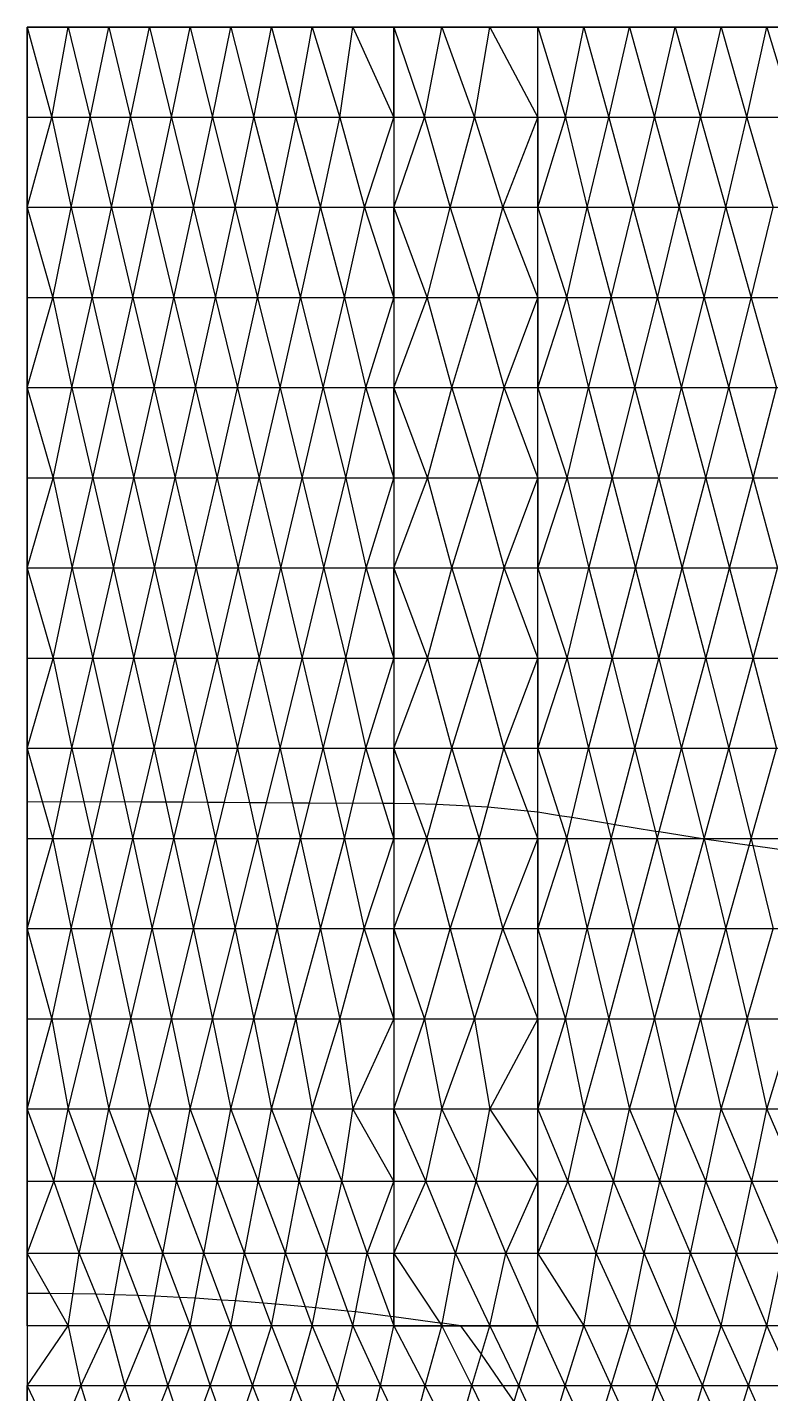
# Model space of a CAD drawing. Extents: x 0.18 to 10.14, y 0.02 to 7.38.
# Drawn here: x 8.276 to 8.685, y 1.674 to 2.424 of the extents above; entities that cross this region are included whole.
import ezdxf

# ---------------------------------------------------------------- set-up
doc = ezdxf.new("R2010")
doc.units = 0
doc.layers.add('1', color=7, linetype='CONTINUOUS')

msp = doc.modelspace()

# ---------------------------------------------------------------- linework, layer by layer
at = {"layer": '1', "color": 253}
for p, q in [((8.276347, 2.374896), (8.276347, 2.424411)), ((8.276347, 2.424411), (8.28984, 2.374896)), ((9.879836, 2.424411), (8.276347, 2.424411)), ((8.28984, 2.374896), (8.298705, 2.424411)), ((8.298705, 2.424411), (8.310937, 2.374896)), ((8.310937, 2.374896), (8.321065, 2.424411)), ((8.321065, 2.424411), (8.333085, 2.374896)), ((8.333085, 2.374896), (8.343424, 2.424411)), ((8.343424, 2.424411), (8.35548, 2.374896)), ((8.35548, 2.374896), (8.365782, 2.424411)), ((8.365782, 2.424411), (8.378029, 2.374896)), ((8.378029, 2.374896), (8.388141, 2.424411)), ((8.388141, 2.424411), (8.400757, 2.374896)), ((8.400757, 2.374896), (8.4105, 2.424411)), ((8.4105, 2.424411), (8.423849, 2.374896)), ((8.423849, 2.374896), (8.432858, 2.424411)), ((8.432858, 2.424411), (8.448049, 2.374896)), ((8.448049, 2.374896), (8.455216, 2.424411)), ((8.455216, 2.424411), (8.477575, 2.374896)), ((8.477575, 2.374896), (8.477575, 2.424411)), ((8.477575, 2.424411), (8.494564, 2.374896)), ((8.494564, 2.374896), (8.503983, 2.424411)), ((8.503983, 2.424411), (8.521999, 2.374896)), ((8.521999, 2.374896), (8.530391, 2.424411)), ((8.530391, 2.424411), (8.5568, 2.374896)), ((8.5568, 2.374896), (8.5568, 2.424411)), ((8.5568, 2.424411), (8.572008, 2.374896)), ((8.572008, 2.374896), (8.581953, 2.424411)), ((8.581953, 2.424411), (8.595807, 2.374896)), ((8.595807, 2.374896), (8.607106, 2.424411)), ((8.607106, 2.424411), (8.620786, 2.374896)), ((8.620786, 2.374896), (8.63226, 2.424411)), ((8.63226, 2.424411), (8.646091, 2.374896)), ((8.646091, 2.374896), (8.657413, 2.424411)), ((8.657413, 2.424411), (8.671636, 2.374896)), ((8.671636, 2.374896), (8.682567, 2.424411)), ((8.682567, 2.424411), (8.697601, 2.374896)), ((8.276347, 2.374896), (8.276347, 2.325381)), ((8.276347, 2.325381), (8.28984, 2.374896)), ((9.879836, 2.374896), (8.276347, 2.374896)), ((8.28984, 2.374896), (8.300344, 2.325381)), ((8.300344, 2.325381), (8.310937, 2.374896)), ((8.310937, 2.374896), (8.322604, 2.325381)), ((8.322604, 2.325381), (8.333085, 2.374896)), ((8.333085, 2.374896), (8.344988, 2.325381)), ((8.344988, 2.325381), (8.35548, 2.374896)), ((8.35548, 2.374896), (8.367585, 2.325381)), ((8.367585, 2.325381), (8.378029, 2.374896)), ((8.378029, 2.374896), (8.390422, 2.325381)), ((8.390422, 2.325381), (8.400757, 2.374896)), ((8.400757, 2.374896), (8.413602, 2.325381)), ((8.413602, 2.325381), (8.423849, 2.374896)), ((8.423849, 2.374896), (8.437333, 2.325381)), ((8.437333, 2.325381), (8.448049, 2.374896)), ((8.448049, 2.374896), (8.461458, 2.325381)), ((8.461458, 2.325381), (8.477575, 2.374896)), ((8.477575, 2.374896), (8.477575, 2.325381)), ((8.477575, 2.325381), (8.494564, 2.374896)), ((8.494564, 2.374896), (8.508674, 2.325381)), ((8.508674, 2.325381), (8.521999, 2.374896)), ((8.521999, 2.374896), (8.537582, 2.325381)), ((8.537582, 2.325381), (8.5568, 2.374896)), ((8.5568, 2.374896), (8.5568, 2.325381)), ((8.5568, 2.325381), (8.572008, 2.374896)), ((8.572008, 2.374896), (8.583906, 2.325381)), ((8.583906, 2.325381), (8.595807, 2.374896)), ((8.595807, 2.374896), (8.609066, 2.325381)), ((8.609066, 2.325381), (8.620786, 2.374896)), ((8.620786, 2.374896), (8.634401, 2.325381)), ((8.634401, 2.325381), (8.646091, 2.374896)), ((8.646091, 2.374896), (8.660045, 2.325381)), ((8.660045, 2.325381), (8.671636, 2.374896)), ((8.671636, 2.374896), (8.686094, 2.325381)), ((8.276347, 2.275866), (8.276347, 2.325381)), ((8.276347, 2.325381), (8.290365, 2.275866)), ((9.879836, 2.325381), (8.276347, 2.325381)), ((8.290365, 2.275866), (8.300344, 2.325381)), ((8.300344, 2.325381), (8.311964, 2.275866)), ((8.311964, 2.275866), (8.322604, 2.325381)), ((8.322604, 2.325381), (8.334298, 2.275866)), ((8.334298, 2.275866), (8.344988, 2.325381)), ((8.344988, 2.325381), (8.356878, 2.275866)), ((8.356878, 2.275866), (8.367585, 2.325381)), ((8.367585, 2.325381), (8.379712, 2.275866)), ((8.379712, 2.275866), (8.390422, 2.325381)), ((8.390422, 2.325381), (8.402848, 2.275866)), ((8.402848, 2.275866), (8.413602, 2.325381)), ((8.413602, 2.325381), (8.426402, 2.275866)), ((8.426402, 2.275866), (8.437333, 2.325381)), ((8.437333, 2.325381), (8.450641, 2.275866)), ((8.450641, 2.275866), (8.461458, 2.325381)), ((8.461458, 2.325381), (8.477575, 2.275866)), ((8.477575, 2.275866), (8.477575, 2.325381)), ((8.477575, 2.325381), (8.495885, 2.275866)), ((8.495885, 2.275866), (8.508674, 2.325381)), ((8.508674, 2.325381), (8.52443, 2.275866)), ((8.52443, 2.275866), (8.537582, 2.325381)), ((8.537582, 2.325381), (8.5568, 2.275866)), ((8.5568, 2.275866), (8.5568, 2.325381)), ((8.5568, 2.325381), (8.572651, 2.275866)), ((8.572651, 2.275866), (8.583906, 2.325381)), ((8.583906, 2.325381), (8.597106, 2.275866)), ((8.597106, 2.275866), (8.609066, 2.325381)), ((8.609066, 2.325381), (8.622394, 2.275866)), ((8.622394, 2.275866), (8.634401, 2.325381)), ((8.634401, 2.325381), (8.648026, 2.275866)), ((8.648026, 2.275866), (8.660045, 2.325381)), ((8.660045, 2.325381), (8.67402, 2.275866)), ((8.67402, 2.275866), (8.686094, 2.325381)), ((8.276347, 2.275866), (8.276347, 2.226351)), ((8.276347, 2.226351), (8.290365, 2.275866)), ((9.879836, 2.275866), (8.276347, 2.275866)), ((8.290365, 2.275866), (8.300822, 2.226351)), ((8.300822, 2.226351), (8.311964, 2.275866)), ((8.311964, 2.275866), (8.32338, 2.226351)), ((8.32338, 2.226351), (8.334298, 2.275866)), ((8.334298, 2.275866), (8.345955, 2.226351)), ((8.345955, 2.226351), (8.356878, 2.275866)), ((8.356878, 2.275866), (8.368744, 2.226351)), ((8.368744, 2.226351), (8.379712, 2.275866)), ((8.379712, 2.275866), (8.391793, 2.226351)), ((8.391793, 2.226351), (8.402848, 2.275866)), ((8.402848, 2.275866), (8.415155, 2.226351)), ((8.415155, 2.226351), (8.426402, 2.275866)), ((8.426402, 2.275866), (8.438833, 2.226351)), ((8.438833, 2.226351), (8.450641, 2.275866)), ((8.450641, 2.275866), (8.462242, 2.226351)), ((8.462242, 2.226351), (8.477575, 2.275866)), ((8.477575, 2.275866), (8.477575, 2.226351)), ((8.477575, 2.226351), (8.495885, 2.275866)), ((8.495885, 2.275866), (8.509478, 2.226351)), ((8.509478, 2.226351), (8.52443, 2.275866)), ((8.52443, 2.275866), (8.538172, 2.226351)), ((8.538172, 2.226351), (8.5568, 2.275866)), ((8.5568, 2.275866), (8.5568, 2.226351)), ((8.5568, 2.226351), (8.572651, 2.275866)), ((8.572651, 2.275866), (8.584522, 2.226351)), ((8.584522, 2.226351), (8.597106, 2.275866)), ((8.597106, 2.275866), (8.610074, 2.226351)), ((8.610074, 2.226351), (8.622394, 2.275866)), ((8.622394, 2.275866), (8.635695, 2.226351)), ((8.635695, 2.226351), (8.648026, 2.275866)), ((8.648026, 2.275866), (8.661599, 2.226351)), ((8.661599, 2.226351), (8.67402, 2.275866)), ((8.67402, 2.275866), (8.687858, 2.226351)), ((8.276347, 2.176837), (8.276347, 2.226351)), ((8.276347, 2.226351), (8.290537, 2.176837)), ((9.879836, 2.226351), (8.276347, 2.226351)), ((8.290537, 2.176837), (8.300822, 2.226351)), ((8.300822, 2.226351), (8.312356, 2.176837)), ((8.312356, 2.176837), (8.32338, 2.226351)), ((8.32338, 2.226351), (8.334862, 2.176837)), ((8.334862, 2.176837), (8.345955, 2.226351)), ((8.345955, 2.226351), (8.357576, 2.176837)), ((8.357576, 2.176837), (8.368744, 2.226351)), ((8.368744, 2.226351), (8.380537, 2.176837)), ((8.380537, 2.176837), (8.391793, 2.226351)), ((8.391793, 2.226351), (8.403765, 2.176837)), ((8.403765, 2.176837), (8.415155, 2.226351)), ((8.415155, 2.226351), (8.427297, 2.176837)), ((8.427297, 2.176837), (8.438833, 2.226351)), ((8.438833, 2.226351), (8.451256, 2.176837)), ((8.451256, 2.176837), (8.462242, 2.226351)), ((8.462242, 2.226351), (8.477575, 2.176837)), ((8.477575, 2.176837), (8.477575, 2.226351)), ((8.477575, 2.226351), (8.496083, 2.176837)), ((8.496083, 2.176837), (8.509478, 2.226351)), ((8.509478, 2.226351), (8.524723, 2.176837)), ((8.524723, 2.176837), (8.538172, 2.226351)), ((8.538172, 2.226351), (8.5568, 2.176837)), ((8.5568, 2.176837), (8.5568, 2.226351)), ((8.5568, 2.226351), (8.572863, 2.176837)), ((8.572863, 2.176837), (8.584522, 2.226351)), ((8.584522, 2.226351), (8.597616, 2.176837)), ((8.597616, 2.176837), (8.610074, 2.226351)), ((8.610074, 2.226351), (8.623133, 2.176837)), ((8.623133, 2.176837), (8.635695, 2.226351)), ((8.635695, 2.226351), (8.648944, 2.176837)), ((8.648944, 2.176837), (8.661599, 2.226351)), ((8.661599, 2.226351), (8.675054, 2.176837)), ((8.675054, 2.176837), (8.687858, 2.226351)), ((8.276347, 2.176837), (8.276347, 2.127322)), ((8.276347, 2.127322), (8.290537, 2.176837)), ((9.879836, 2.176837), (8.276347, 2.176837)), ((8.290537, 2.176837), (8.300951, 2.127322)), ((8.300951, 2.127322), (8.312356, 2.176837)), ((8.312356, 2.176837), (8.323614, 2.127322)), ((8.323614, 2.127322), (8.334862, 2.176837)), ((8.334862, 2.176837), (8.346265, 2.127322)), ((8.346265, 2.127322), (8.357576, 2.176837)), ((8.357576, 2.176837), (8.369122, 2.127322)), ((8.369122, 2.127322), (8.380537, 2.176837)), ((8.380537, 2.176837), (8.392218, 2.127322)), ((8.392218, 2.127322), (8.403765, 2.176837)), ((8.403765, 2.176837), (8.415587, 2.127322)), ((8.415587, 2.127322), (8.427297, 2.176837)), ((8.427297, 2.176837), (8.439182, 2.127322)), ((8.439182, 2.127322), (8.451256, 2.176837)), ((8.451256, 2.176837), (8.462402, 2.127322)), ((8.462402, 2.127322), (8.477575, 2.176837)), ((8.477575, 2.176837), (8.477575, 2.127322)), ((8.477575, 2.127322), (8.496083, 2.176837)), ((8.496083, 2.176837), (8.509567, 2.127322)), ((8.509567, 2.127322), (8.524723, 2.176837)), ((8.524723, 2.176837), (8.538236, 2.127322)), ((8.538236, 2.127322), (8.5568, 2.176837)), ((8.5568, 2.176837), (8.5568, 2.127322)), ((8.5568, 2.127322), (8.572863, 2.176837)), ((8.572863, 2.176837), (8.584697, 2.127322)), ((8.584697, 2.127322), (8.597616, 2.176837)), ((8.597616, 2.176837), (8.610376, 2.127322)), ((8.610376, 2.127322), (8.623133, 2.176837)), ((8.623133, 2.176837), (8.636101, 2.127322)), ((8.636101, 2.127322), (8.648944, 2.176837)), ((8.648944, 2.176837), (8.66207, 2.127322)), ((8.66207, 2.127322), (8.675054, 2.176837)), ((8.675054, 2.176837), (8.688341, 2.127322)), ((8.276347, 2.077807), (8.276347, 2.127322)), ((8.276347, 2.127322), (8.290545, 2.077807)), ((9.879836, 2.127322), (8.276347, 2.127322)), ((8.290545, 2.077807), (8.300951, 2.127322)), ((8.300951, 2.127322), (8.312356, 2.077807)), ((8.312356, 2.077807), (8.323614, 2.127322)), ((8.323614, 2.127322), (8.334867, 2.077807)), ((8.334867, 2.077807), (8.346265, 2.127322)), ((8.346265, 2.127322), (8.357574, 2.077807)), ((8.357574, 2.077807), (8.369122, 2.127322)), ((8.369122, 2.127322), (8.380535, 2.077807)), ((8.380535, 2.077807), (8.392218, 2.127322)), ((8.392218, 2.127322), (8.403765, 2.077807)), ((8.403765, 2.077807), (8.415587, 2.127322)), ((8.415587, 2.127322), (8.427297, 2.077807)), ((8.427297, 2.077807), (8.439182, 2.127322)), ((8.439182, 2.127322), (8.451255, 2.077807)), ((8.451255, 2.077807), (8.462402, 2.127322)), ((8.462402, 2.127322), (8.477575, 2.077807)), ((8.477575, 2.077807), (8.477575, 2.127322)), ((8.477575, 2.127322), (8.496078, 2.077807)), ((8.496078, 2.077807), (8.509567, 2.127322)), ((8.509567, 2.127322), (8.524725, 2.077807)), ((8.524725, 2.077807), (8.538236, 2.127322)), ((8.538236, 2.127322), (8.5568, 2.077807)), ((8.5568, 2.077807), (8.5568, 2.127322)), ((8.5568, 2.127322), (8.572854, 2.077807)), ((8.572854, 2.077807), (8.584697, 2.127322)), ((8.584697, 2.127322), (8.597616, 2.077807)), ((8.597616, 2.077807), (8.610376, 2.127322)), ((8.610376, 2.127322), (8.623129, 2.077807)), ((8.623129, 2.077807), (8.636101, 2.127322)), ((8.636101, 2.127322), (8.648944, 2.077807)), ((8.648944, 2.077807), (8.66207, 2.127322)), ((8.66207, 2.127322), (8.675055, 2.077807)), ((8.675055, 2.077807), (8.688341, 2.127322)), ((8.276347, 2.077807), (8.276347, 2.028292)), ((8.276347, 2.028292), (8.290545, 2.077807)), ((9.879836, 2.077807), (8.276347, 2.077807)), ((8.290545, 2.077807), (8.300818, 2.028292)), ((8.300818, 2.028292), (8.312356, 2.077807)), ((8.312356, 2.077807), (8.323382, 2.028292)), ((8.323382, 2.028292), (8.334867, 2.077807)), ((8.334867, 2.077807), (8.345947, 2.028292)), ((8.345947, 2.028292), (8.357574, 2.077807)), ((8.357574, 2.077807), (8.368744, 2.028292)), ((8.368744, 2.028292), (8.380535, 2.077807)), ((8.380535, 2.077807), (8.391792, 2.028292)), ((8.391792, 2.028292), (8.403765, 2.077807)), ((8.403765, 2.077807), (8.415155, 2.028292)), ((8.415155, 2.028292), (8.427297, 2.077807)), ((8.427297, 2.077807), (8.438834, 2.028292)), ((8.438834, 2.028292), (8.451255, 2.077807)), ((8.451255, 2.077807), (8.462242, 2.028292)), ((8.462242, 2.028292), (8.477575, 2.077807)), ((8.477575, 2.077807), (8.477575, 2.028292)), ((8.477575, 2.028292), (8.496078, 2.077807)), ((8.496078, 2.077807), (8.509475, 2.028292)), ((8.509475, 2.028292), (8.524725, 2.077807)), ((8.524725, 2.077807), (8.538169, 2.028292)), ((8.538169, 2.028292), (8.5568, 2.077807)), ((8.5568, 2.077807), (8.5568, 2.028292)), ((8.5568, 2.028292), (8.572854, 2.077807)), ((8.572854, 2.077807), (8.584533, 2.028292)), ((8.584533, 2.028292), (8.597616, 2.077807)), ((8.597616, 2.077807), (8.61007, 2.028292)), ((8.61007, 2.028292), (8.623129, 2.077807)), ((8.623129, 2.077807), (8.635698, 2.028292)), ((8.635698, 2.028292), (8.648944, 2.077807)), ((8.648944, 2.077807), (8.661598, 2.028292)), ((8.661598, 2.028292), (8.675055, 2.077807)), ((8.675055, 2.077807), (8.687857, 2.028292)), ((8.276347, 1.978777), (8.276347, 2.028292)), ((8.276347, 2.028292), (8.29038, 1.978777)), ((9.879836, 2.028292), (8.276347, 2.028292)), ((8.29038, 1.978777), (8.300818, 2.028292)), ((8.300818, 2.028292), (8.311957, 1.978777)), ((8.311957, 1.978777), (8.323382, 2.028292)), ((8.323382, 2.028292), (8.334314, 1.978777)), ((8.334314, 1.978777), (8.345947, 2.028292)), ((8.345947, 2.028292), (8.356871, 1.978777)), ((8.356871, 1.978777), (8.368744, 2.028292)), ((8.368744, 2.028292), (8.379714, 1.978777)), ((8.379714, 1.978777), (8.391792, 2.028292)), ((8.391792, 2.028292), (8.402851, 1.978777)), ((8.402851, 1.978777), (8.415155, 2.028292)), ((8.415155, 2.028292), (8.426403, 1.978777)), ((8.426403, 1.978777), (8.438834, 2.028292)), ((8.438834, 2.028292), (8.450641, 1.978777)), ((8.450641, 1.978777), (8.462242, 2.028292)), ((8.462242, 2.028292), (8.477575, 1.978777)), ((8.477575, 1.978777), (8.477575, 2.028292)), ((8.477575, 2.028292), (8.495872, 1.978777)), ((8.495872, 1.978777), (8.509475, 2.028292)), ((8.509475, 2.028292), (8.524439, 1.978777)), ((8.524439, 1.978777), (8.538169, 2.028292)), ((8.538169, 2.028292), (8.5568, 1.978777)), ((8.5568, 1.978777), (8.5568, 2.028292)), ((8.5568, 2.028292), (8.572627, 1.978777)), ((8.572627, 1.978777), (8.584533, 2.028292)), ((8.584533, 2.028292), (8.597113, 1.978777)), ((8.597113, 1.978777), (8.61007, 2.028292)), ((8.61007, 2.028292), (8.622377, 1.978777)), ((8.622377, 1.978777), (8.635698, 2.028292)), ((8.635698, 2.028292), (8.648024, 1.978777)), ((8.648024, 1.978777), (8.661598, 2.028292)), ((8.661598, 2.028292), (8.674022, 1.978777)), ((8.674022, 1.978777), (8.687857, 2.028292)), ((8.276347, 1.978777), (8.276347, 1.929262)), ((8.276347, 1.929262), (8.29038, 1.978777)), ((9.879836, 1.978777), (8.276347, 1.978777)), ((8.29038, 1.978777), (8.300352, 1.929262)), ((8.300352, 1.929262), (8.311957, 1.978777)), ((8.311957, 1.978777), (8.322613, 1.929262)), ((8.322613, 1.929262), (8.334314, 1.978777)), ((8.334314, 1.978777), (8.344979, 1.929262)), ((8.344979, 1.929262), (8.356871, 1.978777)), ((8.356871, 1.978777), (8.367589, 1.929262)), ((8.367589, 1.929262), (8.379714, 1.978777)), ((8.379714, 1.978777), (8.390422, 1.929262)), ((8.390422, 1.929262), (8.402851, 1.978777)), ((8.402851, 1.978777), (8.413601, 1.929262)), ((8.413601, 1.929262), (8.426403, 1.978777)), ((8.426403, 1.978777), (8.437334, 1.929262)), ((8.437334, 1.929262), (8.450641, 1.978777)), ((8.450641, 1.978777), (8.461456, 1.929262)), ((8.461456, 1.929262), (8.477575, 1.978777)), ((8.477575, 1.978777), (8.477575, 1.929262)), ((8.477575, 1.929262), (8.495872, 1.978777)), ((8.495872, 1.978777), (8.508674, 1.929262)), ((8.508674, 1.929262), (8.524439, 1.978777)), ((8.524439, 1.978777), (8.537581, 1.929262)), ((8.537581, 1.929262), (8.5568, 1.978777)), ((8.5568, 1.978777), (8.5568, 1.929262)), ((8.5568, 1.929262), (8.572627, 1.978777)), ((8.572627, 1.978777), (8.583914, 1.929262)), ((8.583914, 1.929262), (8.597113, 1.978777)), ((8.597113, 1.978777), (8.609056, 1.929262)), ((8.609056, 1.929262), (8.622377, 1.978777)), ((8.622377, 1.978777), (8.634407, 1.929262)), ((8.634407, 1.929262), (8.648024, 1.978777)), ((8.648024, 1.978777), (8.660047, 1.929262)), ((8.660047, 1.929262), (8.674022, 1.978777)), ((8.674022, 1.978777), (8.686097, 1.929262)), ((8.276347, 1.879748), (8.276347, 1.929262)), ((8.276347, 1.929262), (8.289852, 1.879748)), ((9.879836, 1.929262), (8.276347, 1.929262)), ((8.289852, 1.879748), (8.300352, 1.929262)), ((8.300352, 1.929262), (8.310928, 1.879748)), ((8.310928, 1.879748), (8.322613, 1.929262)), ((8.322613, 1.929262), (8.333116, 1.879748)), ((8.333116, 1.879748), (8.344979, 1.929262)), ((8.344979, 1.929262), (8.355455, 1.879748)), ((8.355455, 1.879748), (8.367589, 1.929262)), ((8.367589, 1.929262), (8.378034, 1.879748)), ((8.378034, 1.879748), (8.390422, 1.929262)), ((8.390422, 1.929262), (8.400762, 1.879748)), ((8.400762, 1.879748), (8.413601, 1.929262)), ((8.413601, 1.929262), (8.423847, 1.879748)), ((8.423847, 1.879748), (8.437334, 1.929262)), ((8.437334, 1.929262), (8.448048, 1.879748)), ((8.448048, 1.879748), (8.461456, 1.929262)), ((8.461456, 1.929262), (8.477575, 1.879748)), ((8.477575, 1.879748), (8.477575, 1.929262)), ((8.477575, 1.929262), (8.494537, 1.879748)), ((8.494537, 1.879748), (8.508674, 1.929262)), ((8.508674, 1.929262), (8.522013, 1.879748)), ((8.522013, 1.879748), (8.537581, 1.929262)), ((8.537581, 1.929262), (8.5568, 1.879748)), ((8.5568, 1.879748), (8.5568, 1.929262)), ((8.5568, 1.929262), (8.571991, 1.879748)), ((8.571991, 1.879748), (8.583914, 1.929262)), ((8.583914, 1.929262), (8.595837, 1.879748)), ((8.595837, 1.879748), (8.609056, 1.929262)), ((8.609056, 1.929262), (8.620758, 1.879748)), ((8.620758, 1.879748), (8.634407, 1.929262)), ((8.634407, 1.929262), (8.6461, 1.879748)), ((8.6461, 1.879748), (8.660047, 1.929262)), ((8.660047, 1.929262), (8.671642, 1.879748)), ((8.671642, 1.879748), (8.686097, 1.929262)), ((8.276347, 1.879748), (8.276347, 1.830233)), ((8.276347, 1.830233), (8.289852, 1.879748)), ((9.879836, 1.879748), (8.276347, 1.879748)), ((8.289852, 1.879748), (8.298705, 1.830233)), ((8.298705, 1.830233), (8.310928, 1.879748)), ((8.310928, 1.879748), (8.321065, 1.830233)), ((8.321065, 1.830233), (8.333116, 1.879748)), ((8.333116, 1.879748), (8.343424, 1.830233)), ((8.343424, 1.830233), (8.355455, 1.879748)), ((8.355455, 1.879748), (8.365782, 1.830233)), ((8.365782, 1.830233), (8.378034, 1.879748)), ((8.378034, 1.879748), (8.388141, 1.830233)), ((8.388141, 1.830233), (8.400762, 1.879748)), ((8.400762, 1.879748), (8.4105, 1.830233)), ((8.4105, 1.830233), (8.423847, 1.879748)), ((8.423847, 1.879748), (8.432858, 1.830233)), ((8.432858, 1.830233), (8.448048, 1.879748)), ((8.448048, 1.879748), (8.455216, 1.830233)), ((8.455216, 1.830233), (8.477575, 1.879748)), ((8.477575, 1.879748), (8.477575, 1.830233)), ((8.477575, 1.830233), (8.494537, 1.879748)), ((8.494537, 1.879748), (8.503983, 1.830233)), ((8.503983, 1.830233), (8.522013, 1.879748)), ((8.522013, 1.879748), (8.530391, 1.830233)), ((8.530391, 1.830233), (8.5568, 1.879748)), ((8.5568, 1.879748), (8.5568, 1.830233)), ((8.5568, 1.830233), (8.571991, 1.879748)), ((8.571991, 1.879748), (8.581953, 1.830233)), ((8.581953, 1.830233), (8.595837, 1.879748)), ((8.595837, 1.879748), (8.607106, 1.830233)), ((8.607106, 1.830233), (8.620758, 1.879748)), ((8.620758, 1.879748), (8.63226, 1.830233)), ((8.63226, 1.830233), (8.6461, 1.879748)), ((8.6461, 1.879748), (8.657413, 1.830233)), ((8.657413, 1.830233), (8.671642, 1.879748)), ((8.671642, 1.879748), (8.682567, 1.830233)), ((8.682567, 1.830233), (8.6976, 1.879748)), ((8.276347, 1.790621), (8.276347, 1.830233)), ((8.276347, 1.830233), (8.29096, 1.790621)), ((9.879836, 1.830233), (8.276347, 1.830233)), ((8.29096, 1.790621), (8.298705, 1.830233)), ((8.298705, 1.830233), (8.313253, 1.790621)), ((8.313253, 1.790621), (8.321065, 1.830233)), ((8.321065, 1.830233), (8.335836, 1.790621)), ((8.335836, 1.790621), (8.343424, 1.830233)), ((8.343424, 1.830233), (8.358294, 1.790621)), ((8.358294, 1.790621), (8.365782, 1.830233)), ((8.365782, 1.830233), (8.380701, 1.790621)), ((8.380701, 1.790621), (8.388141, 1.830233)), ((8.388141, 1.830233), (8.403132, 1.790621)), ((8.403132, 1.790621), (8.4105, 1.830233)), ((8.4105, 1.830233), (8.425737, 1.790621)), ((8.425737, 1.790621), (8.432858, 1.830233)), ((8.432858, 1.830233), (8.44917, 1.790621)), ((8.44917, 1.790621), (8.455216, 1.830233)), ((8.455216, 1.830233), (8.477575, 1.790621)), ((8.477575, 1.790621), (8.477575, 1.830233)), ((8.477575, 1.830233), (8.495181, 1.790621)), ((8.495181, 1.790621), (8.503983, 1.830233)), ((8.503983, 1.830233), (8.522847, 1.790621)), ((8.522847, 1.790621), (8.530391, 1.830233)), ((8.530391, 1.830233), (8.5568, 1.790621)), ((8.5568, 1.790621), (8.5568, 1.830233)), ((8.5568, 1.830233), (8.573237, 1.790621)), ((8.573237, 1.790621), (8.581953, 1.830233)), ((8.581953, 1.830233), (8.598314, 1.790621)), ((8.598314, 1.790621), (8.607106, 1.830233)), ((8.607106, 1.830233), (8.623725, 1.790621)), ((8.623725, 1.790621), (8.63226, 1.830233)), ((8.63226, 1.830233), (8.649006, 1.790621)), ((8.649006, 1.790621), (8.657413, 1.830233)), ((8.657413, 1.830233), (8.674268, 1.790621)), ((8.674268, 1.790621), (8.682567, 1.830233)), ((8.682567, 1.830233), (8.699706, 1.790621)), ((8.276347, 1.790621), (8.276347, 1.751009)), ((8.276347, 1.751009), (8.29096, 1.790621)), ((9.879836, 1.790621), (8.276347, 1.790621)), ((8.29096, 1.790621), (8.304757, 1.751009)), ((8.304757, 1.751009), (8.313253, 1.790621)), ((8.313253, 1.790621), (8.328192, 1.751009)), ((8.328192, 1.751009), (8.335836, 1.790621)), ((8.335836, 1.790621), (8.350791, 1.751009)), ((8.350791, 1.751009), (8.358294, 1.790621)), ((8.358294, 1.790621), (8.373223, 1.751009)), ((8.373223, 1.751009), (8.380701, 1.790621)), ((8.380701, 1.790621), (8.395629, 1.751009)), ((8.395629, 1.751009), (8.403132, 1.790621)), ((8.403132, 1.790621), (8.418089, 1.751009)), ((8.418089, 1.751009), (8.425737, 1.790621)), ((8.425737, 1.790621), (8.440672, 1.751009)), ((8.440672, 1.751009), (8.44917, 1.790621)), ((8.44917, 1.790621), (8.462965, 1.751009)), ((8.462965, 1.751009), (8.477575, 1.790621)), ((8.477575, 1.790621), (8.477575, 1.751009)), ((8.477575, 1.751009), (8.495181, 1.790621)), ((8.495181, 1.790621), (8.511528, 1.751009)), ((8.511528, 1.751009), (8.522847, 1.790621)), ((8.522847, 1.790621), (8.539197, 1.751009)), ((8.539197, 1.751009), (8.5568, 1.790621)), ((8.5568, 1.790621), (8.5568, 1.751009)), ((8.5568, 1.751009), (8.573237, 1.790621)), ((8.573237, 1.790621), (8.588757, 1.751009)), ((8.588757, 1.751009), (8.598314, 1.790621)), ((8.598314, 1.790621), (8.61512, 1.751009)), ((8.61512, 1.751009), (8.623725, 1.790621)), ((8.623725, 1.790621), (8.640559, 1.751009)), ((8.640559, 1.751009), (8.649006, 1.790621)), ((8.649006, 1.790621), (8.665819, 1.751009)), ((8.665819, 1.751009), (8.674268, 1.790621)), ((8.674268, 1.790621), (8.6911, 1.751009)), ((8.276347, 1.711397), (8.276347, 1.751009)), ((8.276347, 1.751009), (8.298705, 1.711397)), ((9.879836, 1.751009), (8.276347, 1.751009)), ((8.298705, 1.711397), (8.304757, 1.751009)), ((8.304757, 1.751009), (8.321065, 1.711397)), ((8.321065, 1.711397), (8.328192, 1.751009)), ((8.328192, 1.751009), (8.343424, 1.711397)), ((8.343424, 1.711397), (8.350791, 1.751009)), ((8.350791, 1.751009), (8.365782, 1.711397)), ((8.365782, 1.711397), (8.373223, 1.751009)), ((8.373223, 1.751009), (8.388141, 1.711397)), ((8.388141, 1.711397), (8.395629, 1.751009)), ((8.395629, 1.751009), (8.4105, 1.711397)), ((8.4105, 1.711397), (8.418089, 1.751009)), ((8.418089, 1.751009), (8.432858, 1.711397)), ((8.432858, 1.711397), (8.440672, 1.751009)), ((8.440672, 1.751009), (8.455216, 1.711397)), ((8.455216, 1.711397), (8.462965, 1.751009)), ((8.462965, 1.751009), (8.477575, 1.711397)), ((8.477575, 1.711397), (8.477575, 1.751009)), ((8.477575, 1.751009), (8.503983, 1.711397)), ((8.503983, 1.711397), (8.511528, 1.751009)), ((8.511528, 1.751009), (8.530391, 1.711397)), ((8.530391, 1.711397), (8.539197, 1.751009)), ((8.539197, 1.751009), (8.5568, 1.711397)), ((8.5568, 1.711397), (8.5568, 1.751009)), ((8.5568, 1.751009), (8.581953, 1.711397)), ((8.581953, 1.711397), (8.588757, 1.751009)), ((8.588757, 1.751009), (8.607106, 1.711397)), ((8.607106, 1.711397), (8.61512, 1.751009)), ((8.61512, 1.751009), (8.63226, 1.711397)), ((8.63226, 1.711397), (8.640559, 1.751009)), ((8.640559, 1.751009), (8.657413, 1.711397)), ((8.657413, 1.711397), (8.665819, 1.751009)), ((8.665819, 1.751009), (8.682567, 1.711397)), ((8.682567, 1.711397), (8.6911, 1.751009)), ((8.276347, 1.711397), (8.276347, 1.678387)), ((8.276347, 1.678387), (8.298705, 1.711397)), ((9.879836, 1.711397), (8.276347, 1.711397)), ((8.298705, 1.711397), (8.305686, 1.678387)), ((8.305686, 1.678387), (8.321065, 1.711397)), ((8.321065, 1.711397), (8.329996, 1.678387)), ((8.329996, 1.678387), (8.343424, 1.711397)), ((8.343424, 1.711397), (8.353488, 1.678387)), ((8.353488, 1.678387), (8.365782, 1.711397)), ((8.365782, 1.711397), (8.376808, 1.678387)), ((8.376808, 1.678387), (8.388141, 1.711397)), ((8.388141, 1.711397), (8.400091, 1.678387)), ((8.400091, 1.678387), (8.4105, 1.711397)), ((8.4105, 1.711397), (8.423382, 1.678387)), ((8.423382, 1.678387), (8.432858, 1.711397)), ((8.432858, 1.711397), (8.446737, 1.678387)), ((8.446737, 1.678387), (8.455216, 1.711397)), ((8.455216, 1.711397), (8.470335, 1.678387)), ((8.470335, 1.678387), (8.477575, 1.711397)), ((8.477575, 1.711397), (8.494934, 1.678387)), ((8.494934, 1.678387), (8.503983, 1.711397)), ((8.503983, 1.711397), (8.520517, 1.678387)), ((8.520517, 1.678387), (8.530391, 1.711397)), ((8.530391, 1.711397), (8.54627, 1.678387)), ((8.54627, 1.678387), (8.5568, 1.711397)), ((8.5568, 1.711397), (8.571781, 1.678387)), ((8.571781, 1.678387), (8.581953, 1.711397)), ((8.581953, 1.711397), (8.596999, 1.678387)), ((8.596999, 1.678387), (8.607106, 1.711397)), ((8.607106, 1.711397), (8.622148, 1.678387)), ((8.622148, 1.678387), (8.63226, 1.711397)), ((8.63226, 1.711397), (8.647277, 1.678387)), ((8.647277, 1.678387), (8.657413, 1.711397)), ((8.657413, 1.711397), (8.672402, 1.678387)), ((8.672402, 1.678387), (8.682567, 1.711397)), ((8.682567, 1.711397), (8.697533, 1.678387)), ((8.276347, 1.645377), (8.276347, 1.678387)), ((8.276347, 1.678387), (8.292019, 1.645377)), ((9.879836, 1.678387), (8.276347, 1.678387)), ((8.292019, 1.645377), (8.305686, 1.678387)), ((8.305686, 1.678387), (8.315983, 1.645377)), ((8.315983, 1.645377), (8.329996, 1.678387)), ((8.329996, 1.678387), (8.340336, 1.645377)), ((8.340336, 1.645377), (8.353488, 1.678387)), ((8.353488, 1.678387), (8.364579, 1.645377)), ((8.364579, 1.645377), (8.376808, 1.678387)), ((8.376808, 1.678387), (8.388769, 1.645377)), ((8.388769, 1.645377), (8.400091, 1.678387)), ((8.400091, 1.678387), (8.412948, 1.645377)), ((8.412948, 1.645377), (8.423382, 1.678387)), ((8.423382, 1.678387), (8.437157, 1.645377)), ((8.437157, 1.645377), (8.446737, 1.678387)), ((8.446737, 1.678387), (8.46147, 1.645377)), ((8.46147, 1.645377), (8.470335, 1.678387)), ((8.470335, 1.678387), (8.486078, 1.645377)), ((8.486078, 1.645377), (8.494934, 1.678387)), ((8.494934, 1.678387), (8.511111, 1.645377)), ((8.511111, 1.645377), (8.520517, 1.678387)), ((8.520517, 1.678387), (8.53641, 1.645377)), ((8.53641, 1.645377), (8.54627, 1.678387)), ((8.54627, 1.678387), (8.561725, 1.645377)), ((8.561725, 1.645377), (8.571781, 1.678387)), ((8.571781, 1.678387), (8.586939, 1.645377)), ((8.586939, 1.645377), (8.596999, 1.678387)), ((8.596999, 1.678387), (8.612071, 1.645377)), ((8.612071, 1.645377), (8.622148, 1.678387)), ((8.622148, 1.678387), (8.637173, 1.645377)), ((8.637173, 1.645377), (8.647277, 1.678387)), ((8.647277, 1.678387), (8.662266, 1.645377)), ((8.662266, 1.645377), (8.672402, 1.678387)), ((8.672402, 1.678387), (8.687359, 1.645377))]:
    msp.add_line(p, q, dxfattribs=at)
at = {"layer": '1', "color": 5}
for p, q in [((8.298705, 2.424411), (8.276347, 2.424411)), ((8.276347, 2.424411), (8.276347, 2.374896)), ((8.276347, 2.374896), (8.276347, 2.424411)), ((8.276347, 2.424411), (8.298705, 2.424411)), ((8.321065, 2.424411), (8.298705, 2.424411)), ((8.298705, 2.424411), (8.321065, 2.424411)), ((8.343424, 2.424411), (8.321065, 2.424411)), ((8.321065, 2.424411), (8.343424, 2.424411)), ((8.365782, 2.424411), (8.343424, 2.424411)), ((8.343424, 2.424411), (8.365782, 2.424411)), ((8.388141, 2.424411), (8.365782, 2.424411)), ((8.365782, 2.424411), (8.388141, 2.424411)), ((8.4105, 2.424411), (8.388141, 2.424411)), ((8.388141, 2.424411), (8.4105, 2.424411)), ((8.432858, 2.424411), (8.4105, 2.424411)), ((8.4105, 2.424411), (8.432858, 2.424411)), ((8.455216, 2.424411), (8.432858, 2.424411)), ((8.432858, 2.424411), (8.455216, 2.424411)), ((8.477575, 2.424411), (8.455216, 2.424411)), ((8.455216, 2.424411), (8.477575, 2.424411)), ((8.503983, 2.424411), (8.477575, 2.424411)), ((8.477575, 2.424411), (8.503983, 2.424411)), ((8.503983, 2.424411), (8.477575, 2.424411)), ((8.477575, 2.424411), (8.477575, 2.374896)), ((8.530391, 2.424411), (8.503983, 2.424411)), ((8.503983, 2.424411), (8.530391, 2.424411)), ((8.530391, 2.424411), (8.503983, 2.424411)), ((8.5568, 2.424411), (8.530391, 2.424411)), ((8.530391, 2.424411), (8.5568, 2.424411)), ((8.5568, 2.424411), (8.530391, 2.424411)), ((8.581953, 2.424411), (8.5568, 2.424411)), ((8.5568, 2.424411), (8.581953, 2.424411)), ((8.5568, 2.374896), (8.5568, 2.424411)), ((8.607106, 2.424411), (8.581953, 2.424411)), ((8.581953, 2.424411), (8.607106, 2.424411)), ((8.63226, 2.424411), (8.607106, 2.424411)), ((8.607106, 2.424411), (8.63226, 2.424411)), ((8.657413, 2.424411), (8.63226, 2.424411)), ((8.63226, 2.424411), (8.657413, 2.424411)), ((8.682567, 2.424411), (8.657413, 2.424411)), ((8.657413, 2.424411), (8.682567, 2.424411)), ((8.707721, 2.424411), (8.682567, 2.424411)), ((8.682567, 2.424411), (8.707721, 2.424411)), ((8.276347, 2.374896), (8.276347, 2.325381)), ((8.276347, 2.325381), (8.276347, 2.374896)), ((8.477575, 2.374896), (8.477575, 2.325381)), ((8.5568, 2.325381), (8.5568, 2.374896)), ((8.276347, 2.325381), (8.276347, 2.275866)), ((8.276347, 2.275866), (8.276347, 2.325381)), ((8.477575, 2.325381), (8.477575, 2.275866)), ((8.5568, 2.275866), (8.5568, 2.325381)), ((8.276347, 2.275866), (8.276347, 2.226351)), ((8.276347, 2.226351), (8.276347, 2.275866)), ((8.477575, 2.275866), (8.477575, 2.226351)), ((8.5568, 2.226351), (8.5568, 2.275866)), ((8.276347, 2.226351), (8.276347, 2.176837)), ((8.276347, 2.176837), (8.276347, 2.226351)), ((8.477575, 2.226351), (8.477575, 2.176837)), ((8.5568, 2.176837), (8.5568, 2.226351)), ((8.276347, 2.176837), (8.276347, 2.127322)), ((8.276347, 2.127322), (8.276347, 2.176837)), ((8.477575, 2.176837), (8.477575, 2.127322)), ((8.5568, 2.127322), (8.5568, 2.176837)), ((8.276347, 2.127322), (8.276347, 2.077807)), ((8.276347, 2.077807), (8.276347, 2.127322)), ((8.477575, 2.127322), (8.477575, 2.077807)), ((8.5568, 2.077807), (8.5568, 2.127322)), ((8.276347, 2.077807), (8.276347, 2.028292)), ((8.276347, 2.028292), (8.276347, 2.077807)), ((8.477575, 2.077807), (8.477575, 2.028292)), ((8.5568, 2.028292), (8.5568, 2.077807)), ((8.276347, 2.028292), (8.276347, 1.978777)), ((8.276347, 1.978777), (8.276347, 2.028292)), ((8.477575, 2.028292), (8.477575, 1.978777)), ((8.5568, 1.978777), (8.5568, 2.028292)), ((8.276347, 1.978777), (8.276347, 1.929262)), ((8.276347, 1.929262), (8.276347, 1.978777)), ((8.477575, 1.978777), (8.477575, 1.929262)), ((8.5568, 1.929262), (8.5568, 1.978777)), ((8.276347, 1.929262), (8.276347, 1.879748)), ((8.276347, 1.879748), (8.276347, 1.929262)), ((8.477575, 1.929262), (8.477575, 1.879748)), ((8.5568, 1.879748), (8.5568, 1.929262)), ((8.276347, 1.879748), (8.276347, 1.830233)), ((8.276347, 1.830233), (8.276347, 1.879748)), ((8.477575, 1.879748), (8.477575, 1.830233)), ((8.5568, 1.830233), (8.5568, 1.879748)), ((8.276347, 1.830233), (8.276347, 1.790621)), ((8.276347, 1.790621), (8.276347, 1.830233)), ((8.477575, 1.830233), (8.477575, 1.790621)), ((8.5568, 1.790621), (8.5568, 1.830233)), ((8.276347, 1.790621), (8.276347, 1.751009)), ((8.276347, 1.751009), (8.276347, 1.790621)), ((8.477575, 1.790621), (8.477575, 1.751009)), ((8.5568, 1.751009), (8.5568, 1.790621)), ((8.276347, 1.751009), (8.276347, 1.711397)), ((8.276347, 1.711397), (8.276347, 1.751009)), ((8.477575, 1.751009), (8.477575, 1.711397)), ((8.5568, 1.711397), (8.5568, 1.751009)), ((8.276347, 1.711397), (8.276347, 1.678387)), ((8.298705, 1.711397), (8.276347, 1.711397)), ((8.321065, 1.711397), (8.298705, 1.711397)), ((8.343424, 1.711397), (8.321065, 1.711397)), ((8.365782, 1.711397), (8.343424, 1.711397)), ((8.388141, 1.711397), (8.365782, 1.711397)), ((8.4105, 1.711397), (8.388141, 1.711397)), ((8.432858, 1.711397), (8.4105, 1.711397)), ((8.455216, 1.711397), (8.432858, 1.711397)), ((8.477575, 1.711397), (8.455216, 1.711397)), ((8.503983, 1.711397), (8.477575, 1.711397)), ((8.477575, 1.711397), (8.503983, 1.711397)), ((8.530391, 1.711397), (8.503983, 1.711397)), ((8.503983, 1.711397), (8.530391, 1.711397)), ((8.5568, 1.711397), (8.530391, 1.711397)), ((8.530391, 1.711397), (8.5568, 1.711397)), ((8.581953, 1.711397), (8.5568, 1.711397)), ((8.607106, 1.711397), (8.581953, 1.711397)), ((8.63226, 1.711397), (8.607106, 1.711397)), ((8.657413, 1.711397), (8.63226, 1.711397)), ((8.682567, 1.711397), (8.657413, 1.711397)), ((8.707721, 1.711397), (8.682567, 1.711397)), ((8.276347, 1.678387), (8.276347, 1.645377))]:
    msp.add_line(p, q, dxfattribs=at)
at = {"layer": '1', "color": 6}
for p, q in [((8.339065, 1.998998), (8.276347, 1.999118)), ((8.35243, 1.998905), (8.339065, 1.998998)), ((8.361693, 1.998886), (8.35243, 1.998905)), ((8.375286, 1.998767), (8.361693, 1.998886)), ((8.384585, 1.998748), (8.375286, 1.998767)), ((8.398421, 1.998608), (8.384585, 1.998748)), ((8.407776, 1.998594), (8.398421, 1.998608)), ((8.421937, 1.998438), (8.407776, 1.998594)), ((8.431338, 1.998434), (8.421937, 1.998438)), ((8.445992, 1.998266), (8.431338, 1.998434)), ((8.455211, 1.99828), (8.445992, 1.998266)), ((8.471594, 1.998097), (8.455211, 1.99828)), ((8.477575, 1.998107), (8.471594, 1.998097)), ((8.488787, 1.99795), (8.477575, 1.998107)), ((8.501069, 1.997694), (8.488787, 1.99795)), ((8.519009, 1.996744), (8.501069, 1.997694)), ((8.529244, 1.996107), (8.519009, 1.996744)), ((8.551059, 1.994035), (8.529244, 1.996107)), ((8.5568, 1.993454), (8.551059, 1.994035)), ((8.56857, 1.99147), (8.5568, 1.993454)), ((8.575424, 1.990409), (8.56857, 1.99147)), ((8.594994, 1.987119), (8.575424, 1.990409)), ((8.599133, 1.986493), (8.594994, 1.987119)), ((8.621366, 1.982851), (8.599133, 1.986493)), ((8.623393, 1.982553), (8.621366, 1.982851)), ((8.647143, 1.978777), (8.623393, 1.982553)), ((8.64799, 1.978655), (8.647143, 1.978777)), ((8.648056, 1.978644), (8.64799, 1.978655)), ((8.672998, 1.975154), (8.648056, 1.978644)), ((8.674979, 1.974852), (8.672998, 1.975154)), ((8.698438, 1.971705), (8.674979, 1.974852)), ((8.28874, 1.729053), (8.276347, 1.729046)), ((8.301387, 1.728945), (8.28874, 1.729053)), ((8.313958, 1.728659), (8.301387, 1.728945)), ((8.32413, 1.728438), (8.313958, 1.728659)), ((8.337066, 1.727931), (8.32413, 1.728438)), ((8.346438, 1.72761), (8.337066, 1.727931)), ((8.359923, 1.726878), (8.346438, 1.72761)), ((8.368615, 1.726477), (8.359923, 1.726878)), ((8.38283, 1.725501), (8.368615, 1.726477)), ((8.390721, 1.725048), (8.38283, 1.725501)), ((8.405845, 1.723798), (8.390721, 1.725048)), ((8.412786, 1.723325), (8.405845, 1.723798)), ((8.428995, 1.721759), (8.412786, 1.723325)), ((8.434813, 1.721305), (8.428995, 1.721759)), ((8.452296, 1.719351), (8.434813, 1.721305)), ((8.456697, 1.718968), (8.452296, 1.719351)), ((8.475705, 1.716469), (8.456697, 1.718968)), ((8.477575, 1.716289), (8.475705, 1.716469)), ((8.502986, 1.712893), (8.477575, 1.716289)), ((8.504247, 1.712781), (8.502986, 1.712893)), ((8.5145, 1.711397), (8.504247, 1.712781)), ((8.52573, 1.695815), (8.5145, 1.711397)), ((8.537672, 1.678387), (8.52573, 1.695815)), ((8.543703, 1.66979), (8.537672, 1.678387))]:
    msp.add_line(p, q, dxfattribs=at)

doc.saveas('drawing.dxf')
